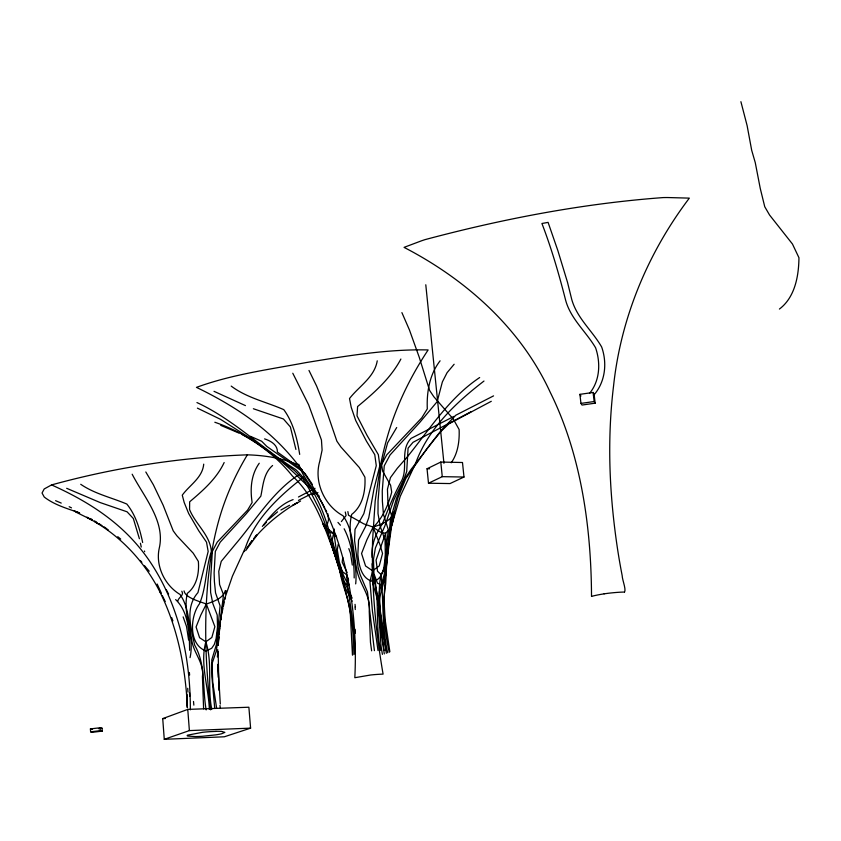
<?xml version="1.0" encoding="UTF-8"?>
<svg xmlns="http://www.w3.org/2000/svg" width="841" height="841" viewBox="0 0 841 841"><rect width="100%" height="100%" fill="white"/><g stroke="black" fill="none" stroke-linecap="round" stroke-linejoin="round"><path stroke-width="1.26" d="M217.872 651.502L217.356 656.979M190.339 709.825C190.529 657.599 178.87 603.859 149.036 560.274A174.529 161.073 68.8 0 0 130.029 537.021C108.016 514.198 80.316 497.767 51.553 484.921L44.195 488.968L42.05 493.026L44.247 497.042C54.476 504.968 67.217 508.553 79.254 512.789M218.176 651.407L218.881 690.209M372.121 557.425C371.007 545.031 375.706 533.783 382.455 523.764C388.174 509.036 394.103 494.329 401.767 480.495C408.295 467.26 399.727 450.345 410.997 438.424L453.982 416.369M218.282 645.215L218.776 636.795M218.166 645.247L219.533 627.06L223.517 594.692L219.575 584.548L218.776 571.302L221.257 561.336L235.827 543.77C255.958 520.001 272.169 492.332 298.786 474.671M189.614 650.293C189.341 633 188.941 612.301 175.643 599.58M354.177 577.946C354.229 561.252 351.832 543.696 344.137 528.779M386.24 564.805C387.27 580.931 376.369 594.671 380.321 610.892L386.135 650.492M225.399 593.893L226.197 590.824M219.133 633.21L219.69 627.239M218.229 641.83L218.765 636.91M355.68 583.896C358.224 560.516 345.966 537.399 351.685 514.429C362.892 505.914 365.688 490.45 364.91 477.173L359.296 467.512L340.91 447.002L336.884 441.189L326.497 410.734L316.605 386.03L308.983 370.45M217.441 652.364L217.756 649.662M219.059 634.408L219.774 628.153M387.449 554.166L391.99 516.752L388.016 504.716L387.449 489.21L390.445 477.614L397.341 468.248L406.739 457.567C429.551 429.593 448.915 398.035 479.675 377.546M342.781 557.383L342.171 562.114L347.102 572.542M219.953 626.051L220.458 622.393M220.784 619.964L221.278 616.306M219.879 625.956L220.426 622.14M220.794 619.596L221.341 615.77M223.264 606.845L224.326 601.925M190.045 657.63C194.965 636.174 182.224 614.561 187.322 593.347C196.91 586.04 199.328 572.753 198.35 561.389L193.23 553.189L176.873 535.78L173.225 530.86L163.165 505.252L153.356 484.763L145.808 471.98M221.614 614.498L222.991 608.117M203.722 464.148C202.523 477.73 189.667 484.994 182.266 495.16L184.179 502.445L188.657 513.494L198.739 530.766L206.508 542.151L208.169 551.454L197.94 592.632C184.768 607.349 190.918 627.901 194.67 645.142C206.013 664.737 202.271 688.348 206.171 709.888M334.413 529.073L332.258 539.985L334.676 549.457L344.127 581.31L352.158 598.161M393.914 512.022C391.853 520.779 380.889 524.542 373.141 527.065L366.897 539.775L361.556 553.515L365.562 565.961L372.595 570.818C380.51 596.49 374.687 624.243 380.71 650.461M225.335 590.529C223.286 598.35 213.32 601.63 206.339 604.027L200.81 615.055L196.069 626.976L199.58 637.699L205.856 641.809C212.836 663.496 207.138 687.023 211.785 709.289M224.852 599.507L225.483 596.994M394.713 512.453L392.242 524.195L390.266 528.095L385.62 533.268L376.074 560.106L377.525 571.228L380.931 574.466C383.727 600.506 381.698 627.06 387.701 652.805M377.241 360.821C374.497 377.294 359.044 386.177 349.509 398.539L351.212 407.296L355.722 420.521L366.424 441.115L374.771 454.666L376.274 465.662L363.838 513.672L355.028 529.357L354.545 540.364L358.161 567.728L360.064 574.498L367.464 591.885L374.413 650.65M338.261 544.148L337.283 549.751L339.291 561.925L343.254 574.823L346.366 581.236L349.257 584.569M373.131 527.454C382.655 518.035 388.279 505.136 391.717 492.122L390.602 485.236L382.644 471.17L381.614 464.8L387.638 442.786L396.689 427.533M177.735 601.294C178.145 597.31 184.652 595.47 181.835 591.223M334.371 532.216L333.93 533.057L337.714 560.19L342.15 571.396L346.534 574.655L348.616 580.132M224.158 462.539C216.6 478.655 202.975 490.534 189.656 501.814L189.572 509.562C195.48 524.29 210.113 534.981 211.354 551.402C205.593 568.432 206.518 587.029 199.559 603.67C189.929 616.421 188.395 644.742 206.077 650.997L211.701 648.264L214.287 644.458L216.084 638.729L217.514 626.755L217.209 615.023L212.815 603.512L210.607 592.4L210.471 581.636L212.352 551.402L217.23 542.119L247.601 510.098L252.132 502.498C250.029 489.041 251.039 474.66 259.249 463.244M341.362 521.599L346.072 515.586L345.273 512.001M297.819 464.674C281.861 457.998 264.568 455.359 247.359 454.834C234.313 476.469 224.169 499.869 217.735 524.3A179.774 76.857 89.3 0 0 211.869 551.391C203.186 603.743 204.542 657.294 210.639 709.846M400.884 359.044C390.697 378.303 374.119 392.842 357.604 406.539L357.005 415.832L367.023 435.344L378.355 454.666L379.848 465.662L374.003 488.842L368.757 517.783L365.551 526.54L358.55 540.048L357.856 554.524C358.855 564.574 361.104 578.85 372.92 581.436C384.736 578.829 384.2 563.88 385.304 554.503L385.062 540.111L380.321 526.624L378.008 513.641L378.04 501.089L380.962 465.683L386.755 454.855L421.74 417.872L427.302 408.884C426.597 391.99 429.52 374.56 440.085 360.821M589.509 393.42C600.001 380.763 600.747 362.87 595.596 347.785C586.04 331.575 570.85 319.075 565.688 300.447C559.055 274.45 551.58 248.547 541.919 223.496L548.09 222.381L557.856 250.597L567.496 282.271L571.722 299.364C576.915 318.077 592.211 330.608 601.662 346.986C607.433 363.333 605.289 382.35 593.462 395.491M256.568 534.865L253.74 538.618M245.709 550.561L256.715 535.559M246.865 547.901L251.985 540.816M451.197 462.792C457.967 453.362 459.596 440.905 459.123 429.53L453.267 419.028L433.819 396.721L429.583 390.392L419.186 357.099L409.42 329.893L401.903 312.621M244.153 551.664L244.636 551.013M250.04 543.412L252.258 540.542M262.36 526.424C270.77 515.533 279.822 504.453 293.11 499.596M272.589 465.494C263.548 473.378 263.117 485.32 260.847 496.148L246.066 513.977L220.184 542.182L215.317 551.454L214.108 572.931L214.413 581.688L215.548 592.926L220.09 605.814L216.358 644.679L211.795 659.87L211.9 676.658L214.728 708.353M264.011 525.11L266.313 522.282M454.14 364.248L447.065 372.71L442.377 381.898L437.173 401.641L419.754 422.466L390.014 455.013L384.253 465.819L382.256 491.007L382.382 501.247L383.454 514.377L388.227 529.525L384.242 574.371L379.396 591.77L379.249 596.185L381.089 626.377L384.053 650.419M255.054 537.42C267.049 523.386 281.724 511.854 297.567 502.466L292.479 505.546L300.594 501.005M268.615 519.454L277.551 511.854M779.418 309.057C794.976 297.325 798.75 276.069 798.95 257.714L792.453 244.016L769.568 215.023L764.753 206.749L760.264 188.458L755.26 162.618L751.686 150.287L747.123 125.656L740.9 101.687M303.569 477.131C279.601 495.875 255.401 518.014 245.446 547.628L232.389 576.232L222.76 604.258L216.305 651.071L212.027 663.696L212.752 682.303L216.642 708.364M483.985 381.047C455.748 402.776 428.101 428.857 415.706 463.107L400.232 496.348L390.96 527.885L388.773 540.721L387.154 554.03L385.693 583.665L383.916 597.898L385.073 619.228L389.856 651.743M289.588 505.273L280.894 510.014M315.039 488.337L298.46 497.01M493.562 395.88L455.822 415.212L441.01 430.624L427.144 448.39L405.835 478.508L397.982 497.651L392.589 518.666C386.671 562.86 378.849 607.875 389.257 652.174M298.429 500.406L315.585 491.712M491.281 401.304L448.663 423.98L441.147 431.233L433.903 440.011L410.986 469.509L404.342 479.37L396.437 498.482L390.308 520.011L387.512 555.533C385.199 564.973 388.206 577.21 380.637 584.716L377.42 583.139L373.94 573.657L373.478 559.297L375.391 547.964L384.863 525.94L393.83 499.722L403.775 479.643L406.697 471.622L408.085 448.137L413.036 442.303L471.086 411.701M427.039 468.763L440.789 462.056L462.487 462.508L463.99 477.036L450.04 483.564L428.49 483.218L427.039 468.763L429.572 468.805M428.49 483.218L442.271 476.658L463.99 477.036M162.723 718.613L187.764 709.394L248.883 707.228L250.597 728.138L224.347 736.79L164.268 739.313L162.723 718.613L165.33 718.508M312.011 494.718L317.951 492.658M164.268 739.313L189.383 730.598L250.597 728.138M51.553 484.921C115.164 467.365 181.393 457.231 247.359 454.834M591.927 596.29L592.463 596.153A22.045 3.259 -6.3 0 1 595.134 595.502L597.257 595.05A27.238 4.016 -6.3 0 1 602.808 594.051L604.143 593.841M591.517 596.406C591.234 528.316 581.404 455.275 550.245 392.316C520.81 328.211 465.925 279.391 404.048 247.37L421.278 240.894A82.744 24.694 -6.3 0 1 424.957 239.653C502.865 218.849 582.718 203.501 663.192 197.582A62.381 18.922 -7.7 0 1 667.712 197.54L689.336 198.129C648.022 252.647 620.795 317.824 613.552 385.998C609.147 422.129 608.716 458.692 611.418 494.971C612.763 513.241 614.887 531.459 617.63 549.572C618.955 558.245 620.469 566.876 622.151 575.486C622.287 580.017 626.261 589.184 624.579 592.043M579.912 394.345L593.115 392.453L594.103 394.145L595.144 403.186L581.972 405.057L580.952 403.407L579.912 394.345L580.942 396.027M580.952 403.407L594.167 401.525L595.144 403.186M90.418 728.916L100.09 727.749L102.055 728.222L102.255 731.113L92.594 732.28L90.618 731.817L90.418 728.916L92.405 729.389M98.429 728.653L102.055 728.222M90.618 731.817L100.289 730.65L102.255 731.113M215.927 731.407L210.86 731.617A19.396 2.06 -5 0 0 202.586 732.301L187.575 735.16A19.406 2.06 -5 0 0 187.638 736.033L195.112 736.579A18.407 1.955 -5 0 0 202.607 736.264L215.769 734.866A19.417 2.06 -5 0 0 221.677 733.751L224.862 732.374L221.824 731.512M624.4 592.053L623.36 592.075A21.561 3.185 -6.3 0 0 620.069 592.211L617.578 592.369A27.396 4.037 -6.3 0 0 612.259 592.831L609.851 593.084A22.623 3.343 -6.3 0 0 604.132 593.841M348.763 584.968L345.01 583.381L342.844 579.796L337.178 561.672C329.115 528.884 321.041 493.783 295.696 469.541C261.95 448.337 233.325 419.396 196.941 402.566M253.372 408.737L283.438 418.986L290.366 426.934L295.906 449.43M250.45 436.321L261.656 441.241L266.734 446.361L304.495 472.894M214.833 422.256C248.915 433.84 277.467 456.043 302.613 481.168L319.307 496.222M220.731 425.357L238.886 433.041M245.446 405.604L214.013 391.328M55.59 500.689L61.225 503.086M74.061 510.75L79.674 513.126M264.568 438.876C270.613 440.852 277.709 444.794 277.393 452.038L302.518 470.13M197.414 408.137L220.615 419.386L252.195 439.475L294.371 470.434L302.823 478.844L309.089 488.968L320.221 510.918L324.773 522.871C337.241 566.098 355.922 608.527 353.02 654.676M373.11 527.349L380.91 532.342L385.62 533.268C386.282 546.934 389.372 562.555 380.931 574.466C376.179 600.674 382.613 627.323 386.313 653.289M66.681 488.306L100.195 502.582L127.054 511.791L133.309 518.476L139.396 538.713M75.406 511.864L91.806 519.959L86.802 517.215L99.522 524.469M69.183 506.713L71.485 507.859M241.914 434.461C261.236 444.9 278.749 458.871 292.458 476.08C316.952 498.492 325.677 531.754 337.483 561.62M90.292 518.498L92.415 519.727M94.539 520.957L96.662 522.187M80.725 484.29C94.686 493.888 111.422 497.515 126.823 504.053C135.737 515.049 139.795 528.873 142.655 542.498M335.643 534.981L324.868 526.571L323.417 523.428M98.817 523.575L102.066 525.646M95.128 521.967C123.017 538.44 145.504 563.302 160.053 592.18M231.201 386.093C246.781 397.877 266.198 401.914 283.785 409.641C293.299 422.708 297.178 438.697 299.69 454.392M103.958 526.76L105.903 528.148M106.218 528.453L108.226 529.883M117.761 536.695L120.694 539.06M337.956 522.419L340.426 525.226M144.568 565.772L149.225 571.207M140.415 560.537L141.845 562.335M312.421 484.553L304.989 473.367M336.652 537.157L333.93 533.057C327.79 533.467 324.3 528.201 322.545 523.018M132.174 474.219C143.727 496.684 165.351 520.989 159.348 547.775C155.143 565.562 164.668 585.294 179.995 594.429C189.246 607.454 188.542 624.295 191.664 639.412C193.094 652.847 204.352 662.54 202.429 676.742L203.606 708.826M165.225 601.557L162.302 595.533M324.889 508.385C317.993 492.532 303.801 480.884 298.755 464.2M325.488 509.509L326.686 511.749M166.339 589.783L168.621 594.103M292.794 373.246L308.636 404.773L321.451 440.001L322.103 450.072L319.738 461.373C313.651 482.009 324.521 505.714 343.023 515.764C353.819 530.818 352.831 550.392 356.552 567.875C358.361 583.381 371.144 594.661 369.231 611.05L370.471 642.314L371.627 650.829M157.162 584.022L161.356 593.178M159.632 591.381C177.661 627.386 185.546 667.68 187.417 707.67L186.681 693.836L187.396 707.407M352.106 601.199L345.462 588.248L326.255 528.222L328.547 519.812L327.822 513.693M171.648 617.525L172.889 620.826M348.826 548.637L350.466 553.136L352.305 565.078M183.128 616.863L186.565 626.619L188.605 640.001M144.463 551.013L144.673 551.675M340.006 571.638C342.34 586.503 349.635 600.001 350.382 615.149L352.463 655.107M140.436 543.223L141.256 547.028M384.305 653.93L380.721 629.909L377.714 596.059L372.605 573.993L372.132 563.722M372.153 579.039C373.803 591.16 380.153 601.998 378.849 614.729L381.005 645.909L382.403 654.382M378.008 650.524L372.437 611.207L369.945 581.636L372.595 570.818L379.249 565.919L382.529 553.504L380.237 545.41L373.141 527.065L363.764 523.859L348.5 515.207L347.869 511.601M184.032 590.897C185.262 597.93 200.063 601.536 206.339 604.027L214.876 626.661L211.858 637.457L205.856 641.809C199.695 663.959 208.652 686.918 209.325 709.373M219.953 705.473L220.31 707.943M593.115 392.453L594.167 401.525M355.028 604.353L355.291 606.803M355.028 607.034L355.301 609.525M425.788 284.773L443.943 463.307M440.789 462.056L442.271 476.658M220.31 704.022L217.914 664.295L218.176 677.205M189.372 672.474L189.624 675.06M193.504 701.457L193.851 705.126M187.764 709.394L189.383 730.598M346.534 574.655C348.605 601.168 355.711 627.249 354.545 654.056M100.09 727.749L100.289 730.65M187.722 688.285L187.953 692.122M355.091 629.268L355.291 633.178M189.572 692.721L189.656 696.443M215.937 731.334A19.417 2.06 -5 0 1 221.845 731.439M372.616 539.754C371.386 584.747 375.422 629.793 383.086 674.114L380.143 674.24A22.371 2.775 -5.4 0 0 370.65 674.997L354.828 677.709C358.161 608.127 345.683 535.328 306.46 476.563A203.49 179.659 67.7 0 0 284.899 449.399C260.163 422.781 229.015 403.06 196.468 387.375C231.832 374.434 269.414 369.43 306.271 362.545C346.566 356.006 387.154 348.983 428.132 349.94C410.986 375.811 397.11 403.943 388.258 433.725A210.397 105.693 -89.9 0 0 380.426 465.662L375.181 501.015L372.616 539.754"/></g></svg>
